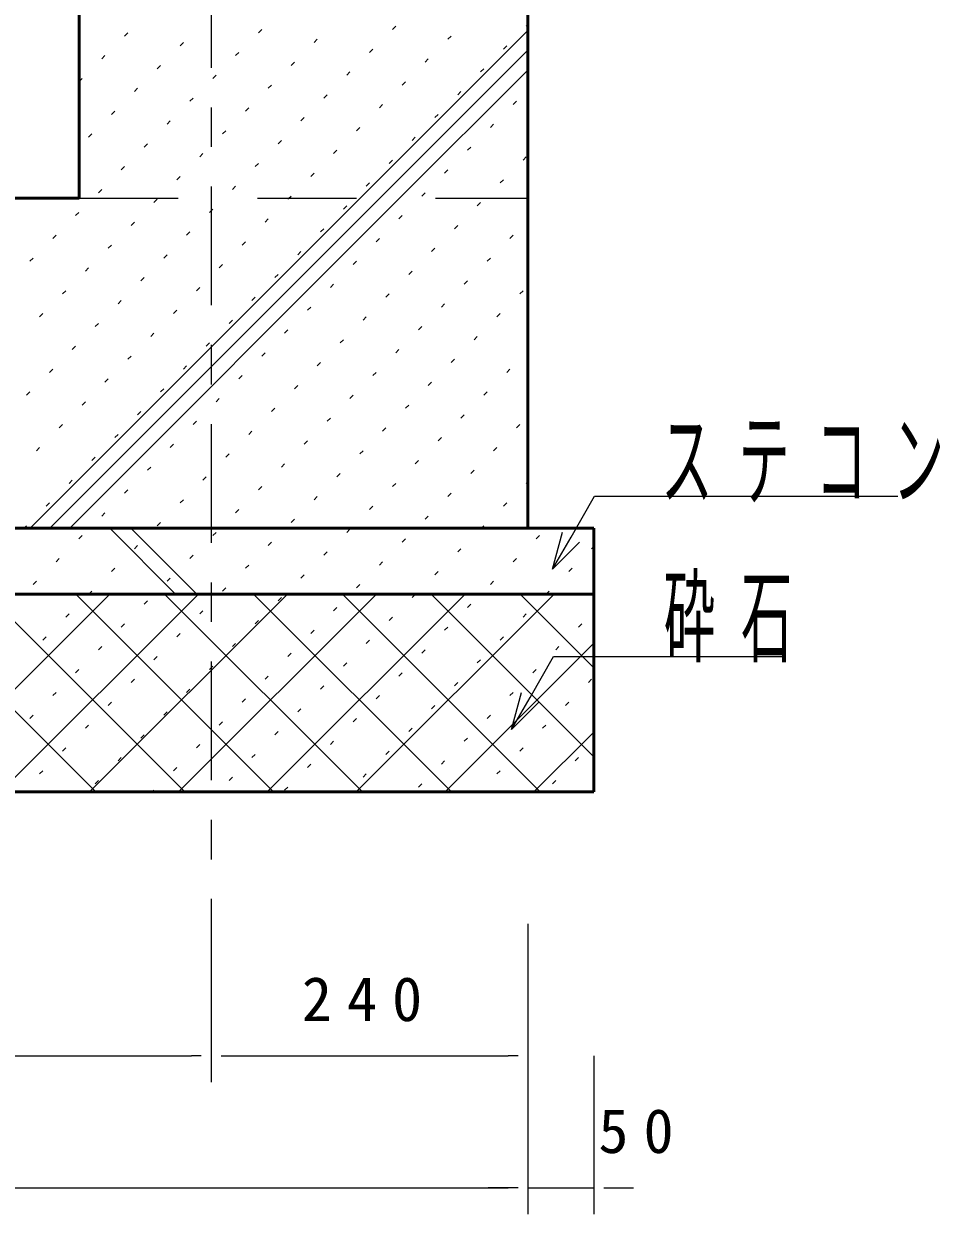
# Model space of a CAD drawing. Units: millimetres, scale not verified. Extents: x -11550 to 0, y -44550 to 8010.
# Drawn here: x -7914 to -7219, y -6787 to -5885 of the extents above; entities that cross this region are included whole.
import ezdxf

# ---------------------------------------------------------------- set-up
doc = ezdxf.new("R2010")
doc.units = ezdxf.units.MM
doc.header["$LTSCALE"] = 30
doc.linetypes.add('USER1', pattern=[4.5, 2.5, -2])
doc.linetypes.add('USER2', pattern=[6, 3, -1, 1, -1])
doc.layers.add('layer1', color=4, linetype='Continuous', lineweight=25)
doc.styles.add('ＭＳ ゴシック', font='')
doc.styles.get('ＭＳ ゴシック').set_extended_font_data('MS Gothic')

msp = doc.modelspace()

# ---------------------------------------------------------------- linework, layer by layer
at = {"layer": 'layer1', "linetype": 'USER2'}
msp.add_line((-7771.57, -2048.47), (-7771.88, -6567.37), dxfattribs=at)
at = {"layer": 'layer1', "color": 5, "lineweight": 50}
for p, q in [((-7531.88, -5087.37), (-7531.88, -6267.37)), ((-7871.88, -5617.37), (-7871.88, -6017.37)), ((-9505.88, -6017.37), (-7871.88, -6017.37)), ((-10531.88, -6267.37), (-7481.88, -6267.37)), ((-7481.88, -6267.37), (-7481.88, -6467.37)), ((-10531.88, -6317.37), (-7481.88, -6317.37)), ((-10531.88, -6467.37), (-7481.88, -6467.37))]:
    msp.add_line(p, q, dxfattribs=at)
at = {"layer": 'layer1'}
for p, q in [((-7871.88, -5930.82), (-7871.88, -5810.82)), ((-7531.88, -5930.82), (-7531.88, -5810.82)), ((-7659.07, -6017.37), (-7531.88, -5890.18)), ((-7644.07, -6017.37), (-7531.88, -5905.18)), ((-7629.07, -6017.37), (-7531.88, -5920.18)), ((-7909.07, -6267.37), (-7659.07, -6017.37)), ((-7894.07, -6267.37), (-7644.07, -6017.37)), ((-7879.07, -6267.37), (-7629.07, -6017.37)), ((-7499.2, -6274.24), (-7481.32, -6243.27)), ((-7481.32, -6243.27), (-7421.86, -6243.27)), ((-7421.86, -6243.27), (-7251.62, -6243.27)), ((-7848.8, -6267.37), (-7798.8, -6317.37)), ((-7832.8, -6267.37), (-7782.8, -6317.37)), ((-7513.2, -6298.49), (-7505.7, -6270.49)), ((-7513.2, -6298.49), (-7499.2, -6274.24)), ((-7492.7, -6277.99), (-7513.2, -6298.49)), ((-7859.25, -6467.37), (-8009.25, -6317.37)), ((-7998.77, -6467.37), (-7848.77, -6317.37)), ((-7791.9, -6467.37), (-7941.9, -6317.37)), ((-7931.41, -6467.37), (-7781.41, -6317.37)), ((-7724.55, -6467.37), (-7874.55, -6317.37)), ((-7864.06, -6467.37), (-7714.06, -6317.37)), ((-7657.2, -6467.37), (-7807.2, -6317.37)), ((-7796.71, -6467.37), (-7646.71, -6317.37)), ((-7589.85, -6467.37), (-7739.85, -6317.37)), ((-7729.36, -6467.37), (-7579.36, -6317.37)), ((-7522.49, -6467.37), (-7672.49, -6317.37)), ((-7662.01, -6467.37), (-7512.01, -6317.37)), ((-7481.88, -6440.63), (-7605.14, -6317.37)), ((-7481.88, -6373.28), (-7537.79, -6317.37)), ((-7594.65, -6467.37), (-7481.88, -6354.6)), ((-7530.26, -6395.67), (-7512.37, -6364.69)), ((-7512.37, -6364.69), (-7421.86, -6364.69)), ((-7421.86, -6364.69), (-7338.32, -6364.69)), ((-7544.26, -6419.91), (-7536.75, -6391.91)), ((-7544.26, -6419.91), (-7530.26, -6395.67)), ((-7523.76, -6399.42), (-7544.26, -6419.91)), ((-7527.3, -6467.37), (-7481.88, -6421.95)), ((-7771.88, -6567.37), (-7771.88, -6687.37)), ((-7771.88, -6567.37), (-7771.88, -6687.37)), ((-7531.88, -6567.37), (-7531.88, -6687.37)), ((-10226.88, -6667.37), (-7786.88, -6667.37)), ((-7779.38, -6667.37), (-7786.88, -6667.37)), ((-7764.38, -6667.37), (-7756.88, -6667.37)), ((-7756.88, -6667.37), (-7546.88, -6667.37)), ((-7539.38, -6667.37), (-7546.88, -6667.37)), ((-7531.88, -6667.37), (-7531.88, -6787.37)), ((-7531.88, -6667.37), (-7531.88, -6787.37)), ((-7481.88, -6667.37), (-7481.88, -6787.37)), ((-10466.88, -6767.37), (-7546.88, -6767.37)), ((-7546.88, -6767.37), (-7561.88, -6767.37)), ((-7539.38, -6767.37), (-7546.88, -6767.37)), ((-7539.38, -6767.37), (-7546.88, -6767.37)), ((-7531.88, -6767.37), (-7481.88, -6767.37)), ((-7474.38, -6767.37), (-7466.88, -6767.37)), ((-7466.88, -6767.37), (-7451.88, -6767.37))]:
    msp.add_line(p, q, dxfattribs=at)
at = {"layer": 'layer1', "color": 2}
for p, q in [((-7736.03, -5891.91), (-7733.55, -5889.44)), ((-7634.56, -5889.44), (-7632.08, -5886.96)), ((-7533.09, -5886.96), (-7531.88, -5885.76)), ((-7837.5, -5894.39), (-7835.02, -5891.91)), ((-7795.43, -5901.81), (-7792.95, -5899.34)), ((-7693.96, -5899.34), (-7691.48, -5896.86)), ((-7592.49, -5896.86), (-7590.01, -5894.39)), ((-7854.82, -5911.71), (-7852.35, -5909.24)), ((-7753.35, -5909.24), (-7750.88, -5906.76)), ((-7651.88, -5906.76), (-7649.41, -5904.29)), ((-7550.41, -5904.29), (-7547.94, -5901.81)), ((-7812.75, -5919.14), (-7810.28, -5916.66)), ((-7711.28, -5916.66), (-7708.81, -5914.19)), ((-7609.81, -5914.19), (-7607.34, -5911.71)), ((-7871.88, -5928.77), (-7869.67, -5926.56)), ((-7770.68, -5926.56), (-7768.2, -5924.09)), ((-7669.21, -5924.09), (-7666.73, -5921.61)), ((-7567.74, -5921.61), (-7565.26, -5919.14)), ((-7830.07, -5936.46), (-7827.6, -5933.99)), ((-7728.6, -5933.99), (-7726.13, -5931.51)), ((-7627.13, -5931.51), (-7624.66, -5929.04)), ((-7585.06, -5938.93), (-7582.59, -5936.46)), ((-7788, -5943.88), (-7785.53, -5941.41)), ((-7686.53, -5941.41), (-7684.06, -5938.93)), ((-7542.99, -5946.36), (-7540.51, -5943.88)), ((-7847.4, -5953.78), (-7844.92, -5951.31)), ((-7745.93, -5951.31), (-7743.45, -5948.83)), ((-7644.46, -5948.83), (-7641.98, -5946.36)), ((-7602.39, -5956.26), (-7599.91, -5953.78)), ((-7805.33, -5961.21), (-7802.85, -5958.73)), ((-7703.86, -5958.73), (-7701.38, -5956.26)), ((-7661.78, -5966.16), (-7659.31, -5963.68)), ((-7560.31, -5963.68), (-7557.84, -5961.21)), ((-7864.72, -5971.11), (-7862.25, -5968.63)), ((-7763.25, -5968.63), (-7760.78, -5966.16)), ((-7619.71, -5973.58), (-7617.24, -5971.11)), ((-7822.65, -5978.53), (-7820.17, -5976.06)), ((-7721.18, -5976.06), (-7718.71, -5973.58)), ((-7679.11, -5983.48), (-7676.63, -5981.01)), ((-7577.64, -5981.01), (-7575.16, -5978.53)), ((-7780.58, -5985.96), (-7778.1, -5983.48)), ((-7637.03, -5990.91), (-7634.56, -5988.43)), ((-7535.56, -5988.43), (-7533.09, -5985.96)), ((-7839.97, -5995.86), (-7837.5, -5993.38)), ((-7738.5, -5993.38), (-7736.03, -5990.91)), ((-7696.43, -6000.81), (-7693.96, -5998.33)), ((-7594.96, -5998.33), (-7592.49, -5995.86)), ((-7797.9, -6003.28), (-7795.43, -6000.81)), ((-7755.83, -6010.71), (-7753.35, -6008.23)), ((-7654.36, -6008.23), (-7651.88, -6005.76)), ((-7552.89, -6005.76), (-7550.41, -6003.28)), ((-7857.3, -6013.18), (-7854.82, -6010.71)), ((-7713.76, -6018.13), (-7713, -6017.37)), ((-7713, -6017.37), (-7711.28, -6015.66)), ((-7612.29, -6015.66), (-7609.81, -6013.18)), ((-7815.23, -6020.61), (-7812.75, -6018.13)), ((-7773.15, -6028.03), (-7770.68, -6025.56)), ((-7671.68, -6025.56), (-7669.21, -6023.08)), ((-7570.21, -6023.08), (-7567.74, -6020.61)), ((-7874.62, -6030.51), (-7872.15, -6028.03)), ((-7832.55, -6037.93), (-7830.07, -6035.45)), ((-7731.08, -6035.45), (-7728.6, -6032.98)), ((-7629.61, -6032.98), (-7627.13, -6030.51)), ((-7790.48, -6045.35), (-7788, -6042.88)), ((-7689.01, -6042.88), (-7686.53, -6040.4)), ((-7587.54, -6040.4), (-7585.06, -6037.93)), ((-7891.95, -6047.83), (-7889.47, -6045.35)), ((-7849.87, -6055.25), (-7847.4, -6052.78)), ((-7748.4, -6052.78), (-7745.93, -6050.3)), ((-7646.93, -6050.3), (-7644.46, -6047.83)), ((-7545.46, -6047.83), (-7542.99, -6045.35)), ((-7909.27, -6065.15), (-7906.8, -6062.68)), ((-7807.8, -6062.68), (-7805.33, -6060.2)), ((-7706.33, -6060.2), (-7703.86, -6057.73)), ((-7604.86, -6057.73), (-7602.39, -6055.25)), ((-7562.79, -6065.15), (-7560.31, -6062.68)), ((-7867.2, -6072.58), (-7864.72, -6070.1)), ((-7765.73, -6070.1), (-7763.25, -6067.63)), ((-7664.26, -6067.63), (-7661.78, -6065.15)), ((-7825.12, -6080), (-7822.65, -6077.53)), ((-7723.65, -6077.53), (-7721.18, -6075.05)), ((-7622.18, -6075.05), (-7619.71, -6072.58)), ((-7580.11, -6082.48), (-7577.64, -6080)), ((-7884.52, -6089.9), (-7882.05, -6087.43)), ((-7783.05, -6087.43), (-7780.58, -6084.95)), ((-7681.58, -6084.95), (-7679.11, -6082.48)), ((-7639.51, -6092.38), (-7637.03, -6089.9)), ((-7538.04, -6089.9), (-7535.56, -6087.43)), ((-7842.45, -6097.33), (-7839.97, -6094.85)), ((-7740.98, -6094.85), (-7738.5, -6092.38)), ((-7597.44, -6099.8), (-7594.96, -6097.33)), ((-7901.85, -6107.23), (-7899.37, -6104.75)), ((-7800.38, -6104.75), (-7797.9, -6102.28)), ((-7698.91, -6102.28), (-7696.43, -6099.8)), ((-7656.83, -6109.7), (-7654.36, -6107.23)), ((-7555.36, -6107.23), (-7552.89, -6104.75)), ((-7859.77, -6114.65), (-7857.3, -6112.18)), ((-7758.3, -6112.18), (-7755.83, -6109.7)), ((-7716.23, -6119.6), (-7713.76, -6117.13)), ((-7614.76, -6117.13), (-7612.29, -6114.65)), ((-7817.7, -6122.08), (-7815.23, -6119.6)), ((-7674.16, -6127.03), (-7671.68, -6124.55)), ((-7572.69, -6124.55), (-7570.21, -6122.08)), ((-7877.1, -6131.98), (-7874.62, -6129.5)), ((-7775.63, -6129.5), (-7773.15, -6127.03)), ((-7733.55, -6136.92), (-7731.08, -6134.45)), ((-7632.08, -6134.45), (-7629.61, -6131.98)), ((-7835.02, -6139.4), (-7832.55, -6136.92)), ((-7691.48, -6144.35), (-7689.01, -6141.87)), ((-7590.01, -6141.87), (-7587.54, -6139.4)), ((-7894.42, -6149.3), (-7891.95, -6146.82)), ((-7792.95, -6146.82), (-7790.48, -6144.35)), ((-7750.88, -6154.25), (-7748.4, -6151.77)), ((-7649.41, -6151.77), (-7646.93, -6149.3)), ((-7547.94, -6149.3), (-7545.46, -6146.82)), ((-7852.35, -6156.72), (-7849.87, -6154.25)), ((-7810.28, -6164.15), (-7807.8, -6161.67)), ((-7708.81, -6161.67), (-7706.33, -6159.2)), ((-7607.34, -6159.2), (-7604.86, -6156.72)), ((-7911.75, -6166.62), (-7909.27, -6164.15)), ((-7768.2, -6171.57), (-7765.73, -6169.1)), ((-7666.73, -6169.1), (-7664.26, -6166.62)), ((-7565.26, -6166.62), (-7562.79, -6164.15)), ((-7869.67, -6174.05), (-7867.2, -6171.57)), ((-7827.6, -6181.47), (-7825.12, -6179)), ((-7726.13, -6179), (-7723.65, -6176.52)), ((-7624.66, -6176.52), (-7622.18, -6174.05)), ((-7887, -6191.37), (-7884.52, -6188.9)), ((-7785.53, -6188.9), (-7783.05, -6186.42)), ((-7684.06, -6186.42), (-7681.58, -6183.95)), ((-7582.59, -6183.95), (-7580.11, -6181.47)), ((-7540.51, -6191.37), (-7538.04, -6188.9)), ((-7844.92, -6198.8), (-7842.45, -6196.32)), ((-7743.45, -6196.32), (-7740.98, -6193.85)), ((-7641.98, -6193.85), (-7639.51, -6191.37)), ((-7904.32, -6208.7), (-7901.85, -6206.22)), ((-7802.85, -6206.22), (-7800.38, -6203.75)), ((-7701.38, -6203.75), (-7698.91, -6201.27)), ((-7599.91, -6201.27), (-7597.44, -6198.8)), ((-7557.84, -6208.7), (-7555.36, -6206.22)), ((-7862.25, -6216.12), (-7859.77, -6213.65)), ((-7760.78, -6213.65), (-7758.3, -6211.17)), ((-7659.31, -6211.17), (-7656.83, -6208.7)), ((-7617.24, -6218.6), (-7614.76, -6216.12)), ((-7820.17, -6223.55), (-7817.7, -6221.07)), ((-7718.71, -6221.07), (-7716.23, -6218.6)), ((-7575.16, -6226.02), (-7572.69, -6223.55)), ((-7879.57, -6233.44), (-7877.1, -6230.97)), ((-7778.1, -6230.97), (-7775.63, -6228.5)), ((-7676.63, -6228.5), (-7674.16, -6226.02)), ((-7634.56, -6235.92), (-7632.08, -6233.44)), ((-7533.09, -6233.44), (-7531.88, -6232.24)), ((-7837.5, -6240.87), (-7835.02, -6238.39)), ((-7736.03, -6238.39), (-7733.55, -6235.92)), ((-7693.96, -6245.82), (-7691.48, -6243.34)), ((-7592.49, -6243.34), (-7590.01, -6240.87)), ((-7896.9, -6250.77), (-7894.42, -6248.29)), ((-7795.43, -6248.29), (-7792.95, -6245.82)), ((-7651.88, -6253.24), (-7649.41, -6250.77)), ((-7550.41, -6250.77), (-7547.94, -6248.29)), ((-7854.82, -6258.19), (-7852.35, -6255.72)), ((-7753.35, -6255.72), (-7750.88, -6253.24)), ((-7711.28, -6263.14), (-7708.81, -6260.67)), ((-7609.81, -6260.67), (-7607.34, -6258.19)), ((-7914.22, -6268.09), (-7913.5, -6267.37)), ((-7913.5, -6267.37), (-7911.75, -6265.62)), ((-7812.75, -6265.62), (-7810.28, -6263.14)), ((-7770.68, -6273.04), (-7768.2, -6270.57)), ((-7669.21, -6270.57), (-7666.73, -6268.09)), ((-7567.74, -6268.09), (-7567.02, -6267.37)), ((-7567.02, -6267.37), (-7565.26, -6265.62)), ((-7872.15, -6275.52), (-7869.67, -6273.04)), ((-7728.6, -6280.47), (-7726.13, -6277.99)), ((-7627.13, -6277.99), (-7624.66, -6275.52)), ((-7525.66, -6275.52), (-7523.19, -6273.04)), ((-7830.07, -6282.94), (-7827.6, -6280.47)), ((-7788, -6290.37), (-7785.53, -6287.89)), ((-7686.53, -6287.89), (-7684.06, -6285.42)), ((-7585.06, -6285.42), (-7582.59, -6282.94)), ((-7483.59, -6282.94), (-7481.88, -6281.23)), ((-7889.47, -6292.84), (-7887, -6290.37)), ((-7745.93, -6297.79), (-7743.45, -6295.32)), ((-7644.46, -6295.32), (-7641.98, -6292.84)), ((-7542.99, -6292.84), (-7540.51, -6290.37)), ((-7847.4, -6300.27), (-7844.92, -6297.79)), ((-7805.33, -6307.69), (-7802.85, -6305.22)), ((-7703.86, -6305.22), (-7701.38, -6302.74)), ((-7602.39, -6302.74), (-7599.91, -6300.27)), ((-7500.92, -6300.27), (-7498.44, -6297.79)), ((-7906.8, -6310.17), (-7904.32, -6307.69)), ((-7864.5, -6317.37), (-7862.25, -6315.12)), ((-7763.25, -6315.12), (-7760.78, -6312.64)), ((-7661.78, -6312.64), (-7659.31, -6310.17)), ((-7560.31, -6310.17), (-7557.84, -6307.69)), ((-7518.02, -6317.37), (-7515.77, -6315.12)), ((-7864.72, -6317.59), (-7864.5, -6317.37)), ((-7822.65, -6325.02), (-7820.17, -6322.54)), ((-7721.18, -6322.54), (-7718.71, -6320.07)), ((-7619.71, -6320.07), (-7617.24, -6317.59)), ((-7518.24, -6317.59), (-7518.02, -6317.37)), ((-7882.05, -6334.91), (-7879.57, -6332.44)), ((-7780.58, -6332.44), (-7778.1, -6329.96)), ((-7679.11, -6329.96), (-7676.63, -6327.49)), ((-7577.64, -6327.49), (-7575.16, -6325.02)), ((-7535.56, -6334.91), (-7533.09, -6332.44)), ((-7839.97, -6342.34), (-7837.5, -6339.86)), ((-7738.5, -6339.86), (-7736.03, -6337.39)), ((-7637.03, -6337.39), (-7634.56, -6334.91)), ((-7594.96, -6344.81), (-7592.49, -6342.34)), ((-7493.49, -6342.34), (-7491.02, -6339.86)), ((-7899.37, -6352.24), (-7896.9, -6349.76)), ((-7797.9, -6349.76), (-7795.43, -6347.29)), ((-7696.43, -6347.29), (-7693.96, -6344.81)), ((-7552.89, -6352.24), (-7550.41, -6349.76)), ((-7857.3, -6359.66), (-7854.82, -6357.19)), ((-7755.83, -6357.19), (-7753.35, -6354.71)), ((-7654.36, -6354.71), (-7651.88, -6352.24)), ((-7612.29, -6362.14), (-7609.81, -6359.66)), ((-7510.82, -6359.66), (-7508.34, -6357.19)), ((-7815.23, -6367.09), (-7812.75, -6364.61)), ((-7713.76, -6364.61), (-7711.28, -6362.14)), ((-7671.68, -6372.04), (-7669.21, -6369.56)), ((-7570.21, -6369.56), (-7567.74, -6367.09)), ((-7874.62, -6376.99), (-7872.15, -6374.51)), ((-7773.15, -6374.51), (-7770.68, -6372.04)), ((-7629.61, -6379.46), (-7627.13, -6376.99)), ((-7528.14, -6376.99), (-7525.66, -6374.51)), ((-7832.55, -6384.41), (-7830.07, -6381.94)), ((-7731.08, -6381.94), (-7728.6, -6379.46)), ((-7689.01, -6389.36), (-7686.53, -6386.89)), ((-7587.54, -6386.89), (-7585.06, -6384.41)), ((-7486.07, -6384.41), (-7483.59, -6381.94)), ((-7891.95, -6394.31), (-7889.47, -6391.84)), ((-7790.48, -6391.84), (-7788, -6389.36)), ((-7748.4, -6399.26), (-7745.93, -6396.79)), ((-7646.93, -6396.79), (-7644.46, -6394.31)), ((-7545.46, -6394.31), (-7542.99, -6391.84)), ((-7849.87, -6401.74), (-7847.4, -6399.26)), ((-7706.33, -6406.69), (-7703.86, -6404.21)), ((-7604.86, -6404.21), (-7602.39, -6401.74)), ((-7503.39, -6401.74), (-7500.92, -6399.26)), ((-7909.27, -6411.64), (-7906.8, -6409.16)), ((-7807.8, -6409.16), (-7805.33, -6406.69)), ((-7765.73, -6416.59), (-7763.25, -6414.11)), ((-7664.26, -6414.11), (-7661.78, -6411.64)), ((-7562.79, -6411.64), (-7560.31, -6409.16)), ((-7867.2, -6419.06), (-7864.72, -6416.59)), ((-7723.65, -6424.01), (-7721.18, -6421.54)), ((-7622.18, -6421.54), (-7619.71, -6419.06)), ((-7520.72, -6419.06), (-7518.24, -6416.59)), ((-7825.12, -6426.48), (-7822.65, -6424.01)), ((-7783.05, -6433.91), (-7780.58, -6431.43)), ((-7681.58, -6431.43), (-7679.11, -6428.96)), ((-7580.11, -6428.96), (-7577.64, -6426.48)), ((-7884.52, -6436.38), (-7882.05, -6433.91)), ((-7842.45, -6443.81), (-7839.97, -6441.33)), ((-7740.98, -6441.33), (-7738.5, -6438.86)), ((-7639.51, -6438.86), (-7637.03, -6436.38)), ((-7538.04, -6436.38), (-7535.56, -6433.91)), ((-7495.97, -6443.81), (-7493.49, -6441.33)), ((-7800.38, -6451.23), (-7797.9, -6448.76)), ((-7698.91, -6448.76), (-7696.43, -6446.28)), ((-7597.44, -6446.28), (-7594.96, -6443.81)), ((-7901.85, -6453.71), (-7899.37, -6451.23)), ((-7859.77, -6461.13), (-7857.3, -6458.66)), ((-7758.3, -6458.66), (-7755.83, -6456.18)), ((-7656.83, -6456.18), (-7654.36, -6453.71)), ((-7555.36, -6453.71), (-7552.89, -6451.23)), ((-7513.29, -6461.13), (-7510.82, -6458.66)), ((-7816.51, -6467.37), (-7815.23, -6466.08)), ((-7716.23, -6466.08), (-7713.76, -6463.61)), ((-7614.76, -6463.61), (-7612.29, -6461.13))]:
    msp.add_line(p, q, dxfattribs=at)
at = {"layer": 'layer1', "color": 5, "linetype": 'USER1'}
msp.add_line((-7871.88, -6017.37), (-7531.88, -6017.37), dxfattribs=at)

# ---------------------------------------------------------------- texts
at = {"layer": 'layer1', "color": 2, "char_height": 57.18, "attachment_point": 7, "style": 'ＭＳ ゴシック'}
for s, insert in [('\\T1.5;\\W0.5;ステコン', (-7430.96, -6247.8)), ('\\T1.5;\\W0.5;砕石', (-7428.92, -6369.19))]:
    msp.add_mtext(s, dxfattribs=dict(at, insert=insert))
at = {"layer": 'layer1', "color": 3, "char_height": 33.5, "attachment_point": 5, "style": 'ＭＳ ゴシック'}
for s, insert in [('\\T1.5;240', (-7651.88, -6624.52)), ('\\T1.5;50', (-7444.28, -6724.52))]:
    msp.add_mtext(s, dxfattribs=dict(at, insert=insert))

doc.saveas('drawing.dxf')
